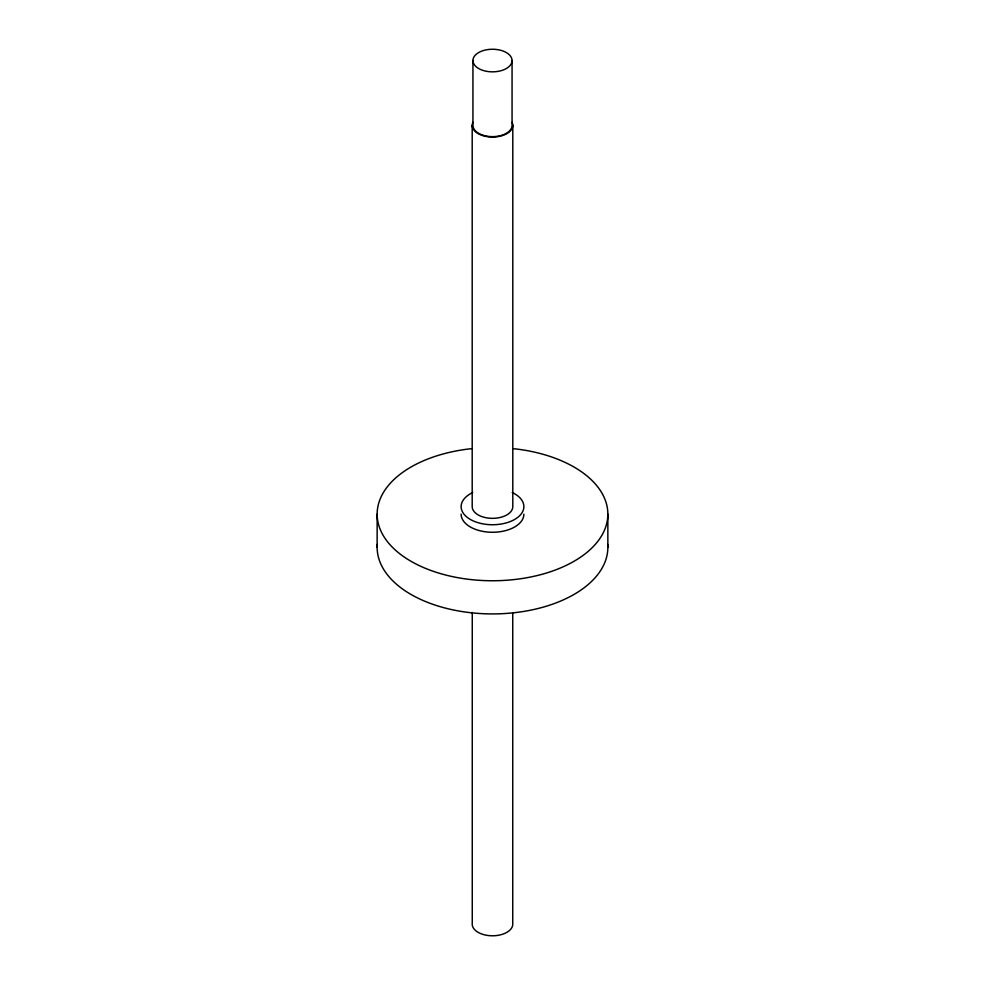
<?xml version="1.0" encoding="UTF-8"?>
<svg xmlns="http://www.w3.org/2000/svg" width="985" height="985" viewBox="0 0 985 985"><rect width="100%" height="100%" fill="white"/><g stroke="black" fill="none" stroke-linecap="round" stroke-linejoin="round"><path stroke-width="1.48" d="M607.856 514.158L607.856 547.315M512.803 125.341L512.803 506.622A20.303 11.721 0 0 1 492.5 518.344A20.303 11.721 0 0 1 472.197 506.622L472.197 125.341M512.742 612.842L512.742 925.001A20.303 11.721 0 0 1 490.875 935.75A20.303 11.721 0 0 1 472.258 923.13L472.258 612.498M512.065 60.541A19.565 11.291 0 0 1 482.724 70.329A19.565 11.291 0 0 1 482.724 50.764A19.565 11.291 0 0 1 512.065 60.541L512.065 125.341A19.565 11.291 0 0 1 492.5 136.644A19.565 11.291 0 0 1 472.935 125.341L472.935 60.541M377.144 514.158L377.144 547.315M513.554 448.68A115.356 66.598 0 0 1 588.685 550.923A115.356 66.598 0 0 1 396.315 550.923A115.356 66.598 0 0 1 471.446 448.68M607.745 544.422A115.356 66.598 0 0 1 492.5 613.914A115.356 66.598 0 0 1 377.255 544.422M523.872 514.158A31.372 18.112 0 0 1 492.5 532.269A31.372 18.112 0 0 1 461.128 514.158M512.114 122.312A20.303 11.721 0 0 1 492.5 137.063A20.303 11.721 0 0 1 472.886 122.312M512.249 492.549A31.372 18.112 0 0 1 515.45 518.972A31.372 18.112 0 0 1 469.55 518.972A31.372 18.112 0 0 1 472.751 492.549"/></g></svg>
